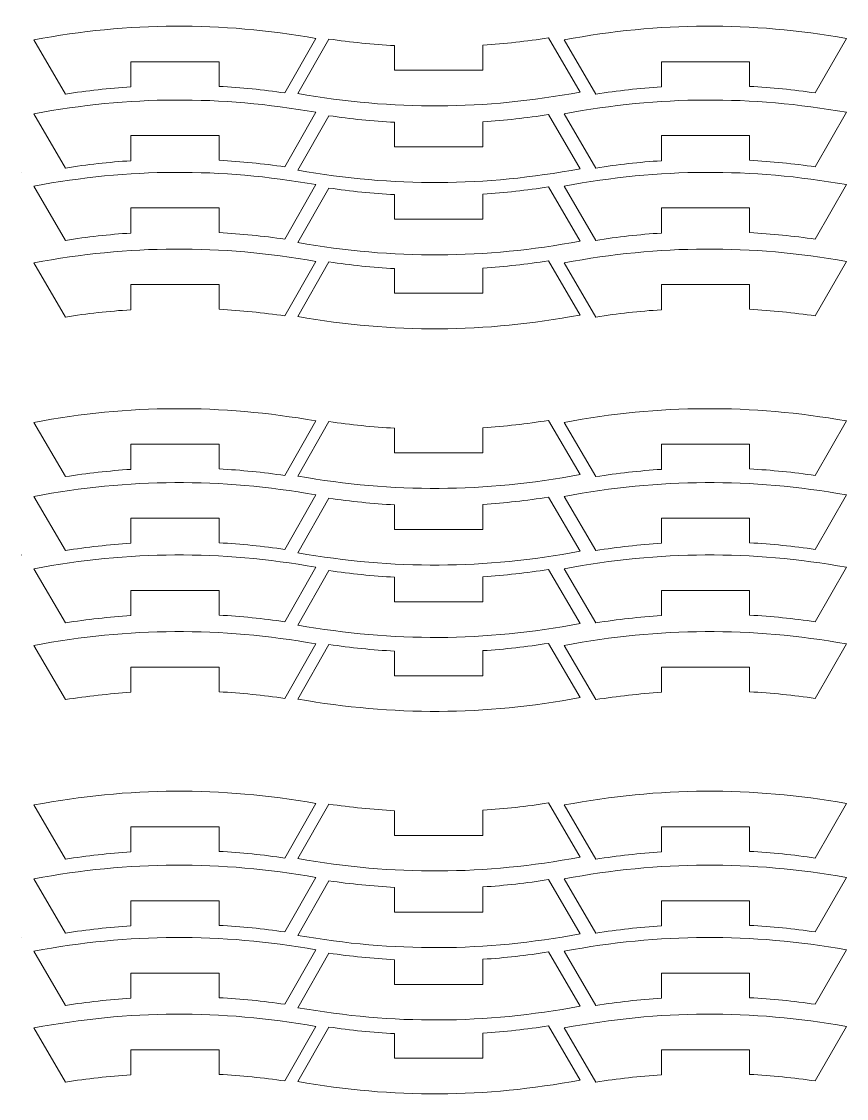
# Model space of a CAD drawing. Header units: centimetres. Extents: x -226 to -75, y 0 to 222.
# Drawn here: x -156.54 to -149.53, y 14.3 to 23.45 of the extents above; entities that cross this region are included whole.
import ezdxf

# ---------------------------------------------------------------- set-up
doc = ezdxf.new("R2010")
doc.units = ezdxf.units.CM
doc.header["$MEASUREMENT"] = 0
doc.layers.add('layer 1', color=7, linetype='Continuous')

msp = doc.modelspace()

# ---------------------------------------------------------------- linework, layer by layer
at = {"layer": 'layer 1', "color": 1, "lineweight": 9}
for points in [[(-156.43529, 23.29711), (-155.62436, 23.44898), (-154.84948, 23.45304), (-154.03704, 23.30963)], [(-151.92787, 23.29711), (-151.11694, 23.44898), (-150.3421, 23.45304), (-149.52962, 23.30963)], [(-156.16595, 22.83616), (-156.16595, 22.83616), (-156.4353, 23.2971), (-156.4353, 23.2971)], [(-154.03702, 23.30965), (-154.03702, 23.30965), (-154.3015, 22.84593), (-154.3015, 22.84593)], [(-154.19146, 22.8407), (-154.19146, 22.8407), (-153.92695, 23.30443), (-153.92695, 23.30443)], [(-153.92695, 23.30441), (-153.74146, 23.27721), (-153.55572, 23.25845), (-153.36854, 23.24811)], [(-152.61854, 23.25218), (-152.43206, 23.26446), (-152.24713, 23.28513), (-152.06252, 23.3142)], [(-152.61854, 23.25218), (-152.61854, 23.25218), (-152.61854, 23.03879), (-152.61854, 23.03879)], [(-152.06253, 23.3142), (-152.06253, 23.3142), (-151.79319, 22.85333), (-151.79319, 22.85333)], [(-151.65854, 22.83616), (-151.65854, 22.83616), (-151.92787, 23.2971), (-151.92787, 23.2971)], [(-149.52961, 23.30965), (-149.52961, 23.30965), (-149.79408, 22.84593), (-149.79408, 22.84593)], [(-153.36854, 23.0388), (-153.36854, 23.0388), (-153.36854, 23.24813), (-153.36854, 23.24813)], [(-155.60995, 23.11156), (-155.60995, 23.11156), (-154.85994, 23.11156), (-154.85994, 23.11156)], [(-155.60995, 22.89817), (-155.60995, 22.89817), (-155.60995, 23.11156), (-155.60995, 23.11156)], [(-154.85995, 23.11156), (-154.85995, 23.11156), (-154.85995, 22.90215), (-154.85995, 22.90215)], [(-151.10253, 23.11156), (-151.10253, 23.11156), (-150.35256, 23.11156), (-150.35256, 23.11156)], [(-151.10253, 22.89817), (-151.10253, 22.89817), (-151.10253, 23.11156), (-151.10253, 23.11156)], [(-150.35257, 23.11156), (-150.35257, 23.11156), (-150.35257, 22.90215), (-150.35257, 22.90215)], [(-152.61854, 23.0388), (-152.61854, 23.0388), (-153.36854, 23.0388), (-153.36854, 23.0388)], [(-155.60995, 22.89817), (-155.79639, 22.88582), (-155.98135, 22.86522), (-156.16596, 22.83615)], [(-154.3015, 22.84594), (-154.48699, 22.87314), (-154.67277, 22.89184), (-154.85995, 22.90217)], [(-151.10253, 22.89817), (-151.28901, 22.88582), (-151.47397, 22.86522), (-151.65855, 22.83615)], [(-149.79409, 22.84594), (-149.97958, 22.87314), (-150.16535, 22.89184), (-150.35257, 22.90217)], [(-156.43529, 22.66879), (-155.62436, 22.82073), (-154.84948, 22.82479), (-154.03704, 22.68132)], [(-151.7932, 22.85331), (-152.60413, 22.70137), (-153.37897, 22.69731), (-154.19145, 22.84072)], [(-151.92787, 22.66879), (-151.11694, 22.82073), (-150.3421, 22.82479), (-149.52962, 22.68132)], [(-156.16595, 22.20791), (-156.16595, 22.20791), (-156.4353, 22.66878), (-156.4353, 22.66878)], [(-154.03702, 22.68133), (-154.03702, 22.68133), (-154.3015, 22.21761), (-154.3015, 22.21761)], [(-154.19146, 22.18882), (-154.19146, 22.18882), (-153.92695, 22.65255), (-153.92695, 22.65255)], [(-153.92695, 22.65253), (-153.74146, 22.62533), (-153.55572, 22.60664), (-153.36854, 22.5963)], [(-152.61854, 22.6003), (-152.43206, 22.61265), (-152.24713, 22.63325), (-152.06252, 22.66232)], [(-152.06253, 22.66232), (-152.06253, 22.66232), (-151.79319, 22.20145), (-151.79319, 22.20145)], [(-151.65854, 22.20791), (-151.65854, 22.20791), (-151.92787, 22.66878), (-151.92787, 22.66878)], [(-149.52961, 22.68133), (-149.52961, 22.68133), (-149.79408, 22.21761), (-149.79408, 22.21761)], [(-153.36854, 22.38692), (-153.36854, 22.38692), (-153.36854, 22.59632), (-153.36854, 22.59632)], [(-152.61854, 22.6003), (-152.61854, 22.6003), (-152.61854, 22.38691), (-152.61854, 22.38691)], [(-155.60995, 22.26992), (-155.60995, 22.26992), (-155.60995, 22.48325), (-155.60995, 22.48325)], [(-155.60995, 22.48324), (-155.60995, 22.48324), (-154.85994, 22.48324), (-154.85994, 22.48324)], [(-154.85995, 22.48324), (-154.85995, 22.48324), (-154.85995, 22.2739), (-154.85995, 22.2739)], [(-151.10253, 22.26992), (-151.10253, 22.26992), (-151.10253, 22.48325), (-151.10253, 22.48325)], [(-151.10253, 22.48324), (-151.10253, 22.48324), (-150.35256, 22.48324), (-150.35256, 22.48324)], [(-150.35257, 22.48324), (-150.35257, 22.48324), (-150.35257, 22.2739), (-150.35257, 22.2739)], [(-152.61854, 22.38692), (-152.61854, 22.38692), (-153.36854, 22.38692), (-153.36854, 22.38692)], [(-155.60995, 22.26992), (-155.79639, 22.25757), (-155.98135, 22.23697), (-156.16596, 22.2079)], [(-154.3015, 22.21762), (-154.48699, 22.24489), (-154.67277, 22.26359), (-154.85995, 22.27393)], [(-151.10253, 22.26992), (-151.28901, 22.25757), (-151.47397, 22.23697), (-151.65855, 22.2079)], [(-149.79409, 22.21762), (-149.97958, 22.24489), (-150.16535, 22.26359), (-150.35257, 22.27393)], [(-156.43529, 22.05391), (-155.62436, 22.20585), (-154.84948, 22.20984), (-154.03704, 22.06643)], [(-151.7932, 22.20143), (-152.60413, 22.04949), (-153.37897, 22.04543), (-154.19145, 22.18884)], [(-151.92787, 22.05391), (-151.11694, 22.20585), (-150.3421, 22.20984), (-149.52962, 22.06643)], [(-154.03702, 22.06645), (-154.03702, 22.06645), (-154.3015, 21.60273), (-154.3015, 21.60273)], [(-149.52961, 22.06645), (-149.52961, 22.06645), (-149.79408, 21.60273), (-149.79408, 21.60273)], [(-156.16595, 21.59303), (-156.16595, 21.59303), (-156.4353, 22.0539), (-156.4353, 22.0539)], [(-154.19146, 21.57394), (-154.19146, 21.57394), (-153.92695, 22.03767), (-153.92695, 22.03767)], [(-153.92695, 22.03765), (-153.74146, 22.01045), (-153.55572, 21.99176), (-153.36854, 21.98142)], [(-153.36854, 21.77203), (-153.36854, 21.77203), (-153.36854, 21.98144), (-153.36854, 21.98144)], [(-152.61854, 21.98542), (-152.43206, 21.99777), (-152.24713, 22.01837), (-152.06252, 22.04744)], [(-152.61854, 21.98542), (-152.61854, 21.98542), (-152.61854, 21.77203), (-152.61854, 21.77203)], [(-152.06253, 22.04744), (-152.06253, 22.04744), (-151.79319, 21.58657), (-151.79319, 21.58657)], [(-151.65854, 21.59303), (-151.65854, 21.59303), (-151.92787, 22.0539), (-151.92787, 22.0539)], [(-155.60995, 21.65497), (-155.60995, 21.65497), (-155.60995, 21.86837), (-155.60995, 21.86837)], [(-155.60995, 21.86836), (-155.60995, 21.86836), (-154.85994, 21.86836), (-154.85994, 21.86836)], [(-154.85995, 21.86836), (-154.85995, 21.86836), (-154.85995, 21.65902), (-154.85995, 21.65902)], [(-151.10253, 21.65497), (-151.10253, 21.65497), (-151.10253, 21.86837), (-151.10253, 21.86837)], [(-151.10253, 21.86836), (-151.10253, 21.86836), (-150.35256, 21.86836), (-150.35256, 21.86836)], [(-150.35257, 21.86836), (-150.35257, 21.86836), (-150.35257, 21.65902), (-150.35257, 21.65902)], [(-152.61854, 21.77203), (-152.61854, 21.77203), (-153.36854, 21.77203), (-153.36854, 21.77203)], [(-155.60995, 21.65497), (-155.79639, 21.6427), (-155.98135, 21.62202), (-156.16596, 21.59302)], [(-154.3015, 21.60274), (-154.48699, 21.62994), (-154.67277, 21.64871), (-154.85995, 21.65905)], [(-151.10253, 21.65497), (-151.28901, 21.6427), (-151.47397, 21.62202), (-151.65855, 21.59302)], [(-149.79409, 21.60274), (-149.97958, 21.62994), (-150.16535, 21.64871), (-150.35257, 21.65905)], [(-156.43529, 21.40203), (-155.62436, 21.55397), (-154.84948, 21.55803), (-154.03704, 21.41455)], [(-151.7932, 21.58655), (-152.60413, 21.43461), (-153.37897, 21.43055), (-154.19145, 21.57396)], [(-151.92787, 21.40203), (-151.11694, 21.55397), (-150.3421, 21.55803), (-149.52962, 21.41455)], [(-156.16595, 20.94115), (-156.16595, 20.94115), (-156.4353, 21.40202), (-156.4353, 21.40202)], [(-154.03702, 21.41457), (-154.03702, 21.41457), (-154.3015, 20.95092), (-154.3015, 20.95092)], [(-154.19146, 20.9457), (-154.19146, 20.9457), (-153.92695, 21.40942), (-153.92695, 21.40942)], [(-153.92695, 21.4094), (-153.74146, 21.3822), (-153.55572, 21.36344), (-153.36854, 21.3531)], [(-153.36854, 21.14379), (-153.36854, 21.14379), (-153.36854, 21.35313), (-153.36854, 21.35313)], [(-152.61854, 21.35718), (-152.43206, 21.36945), (-152.24713, 21.39012), (-152.06252, 21.41912)], [(-152.61854, 21.35718), (-152.61854, 21.35718), (-152.61854, 21.14378), (-152.61854, 21.14378)], [(-152.06253, 21.41912), (-152.06253, 21.41912), (-151.79319, 20.95825), (-151.79319, 20.95825)], [(-151.65854, 20.94115), (-151.65854, 20.94115), (-151.92787, 21.40202), (-151.92787, 21.40202)], [(-149.52961, 21.41457), (-149.52961, 21.41457), (-149.79408, 20.95092), (-149.79408, 20.95092)], [(-155.60995, 21.21648), (-155.60995, 21.21648), (-154.85994, 21.21648), (-154.85994, 21.21648)], [(-155.60995, 21.00316), (-155.60995, 21.00316), (-155.60995, 21.21648), (-155.60995, 21.21648)], [(-154.85995, 21.21648), (-154.85995, 21.21648), (-154.85995, 21.00714), (-154.85995, 21.00714)], [(-151.10253, 21.21648), (-151.10253, 21.21648), (-150.35256, 21.21648), (-150.35256, 21.21648)], [(-151.10253, 21.00316), (-151.10253, 21.00316), (-151.10253, 21.21648), (-151.10253, 21.21648)], [(-150.35257, 21.21648), (-150.35257, 21.21648), (-150.35257, 21.00714), (-150.35257, 21.00714)], [(-152.61854, 21.14379), (-152.61854, 21.14379), (-153.36854, 21.14379), (-153.36854, 21.14379)], [(-155.60995, 21.00316), (-155.79639, 20.99081), (-155.98135, 20.97021), (-156.16596, 20.94114)], [(-154.3015, 20.95093), (-154.48699, 20.97813), (-154.67277, 20.99683), (-154.85995, 21.00716)], [(-151.10253, 21.00316), (-151.28901, 20.99081), (-151.47397, 20.97021), (-151.65855, 20.94114)], [(-149.79409, 20.95093), (-149.97958, 20.97813), (-150.16535, 20.99683), (-150.35257, 21.00716)], [(-151.7932, 20.95824), (-152.60413, 20.80629), (-153.37897, 20.80231), (-154.19145, 20.94571)], [(-156.43529, 20.04528), (-155.62436, 20.19715), (-154.84948, 20.20121), (-154.03704, 20.05781)], [(-151.92787, 20.04528), (-151.11694, 20.19715), (-150.3421, 20.20121), (-149.52962, 20.05781)], [(-154.03702, 20.05782), (-154.03702, 20.05782), (-154.3015, 19.5941), (-154.3015, 19.5941)], [(-154.19146, 19.58888), (-154.19146, 19.58888), (-153.92695, 20.0526), (-153.92695, 20.0526)], [(-153.92695, 20.05259), (-153.74146, 20.02539), (-153.55572, 20.00662), (-153.36854, 19.99629)], [(-152.61854, 20.00036), (-152.43206, 20.01264), (-152.24713, 20.03331), (-152.06252, 20.06238)], [(-152.06253, 20.06237), (-152.06253, 20.06237), (-151.79319, 19.6015), (-151.79319, 19.6015)], [(-149.52961, 20.05782), (-149.52961, 20.05782), (-149.79408, 19.5941), (-149.79408, 19.5941)], [(-156.16595, 19.58433), (-156.16595, 19.58433), (-156.4353, 20.04527), (-156.4353, 20.04527)], [(-153.36854, 19.78697), (-153.36854, 19.78697), (-153.36854, 19.99631), (-153.36854, 19.99631)], [(-152.61854, 20.00036), (-152.61854, 20.00036), (-152.61854, 19.78696), (-152.61854, 19.78696)], [(-151.65854, 19.58433), (-151.65854, 19.58433), (-151.92787, 20.04527), (-151.92787, 20.04527)], [(-155.60995, 19.64634), (-155.60995, 19.64634), (-155.60995, 19.85974), (-155.60995, 19.85974)], [(-155.60995, 19.85973), (-155.60995, 19.85973), (-154.85994, 19.85973), (-154.85994, 19.85973)], [(-154.85995, 19.85973), (-154.85995, 19.85973), (-154.85995, 19.65032), (-154.85995, 19.65032)], [(-152.61854, 19.78697), (-152.61854, 19.78697), (-153.36854, 19.78697), (-153.36854, 19.78697)], [(-151.10253, 19.64634), (-151.10253, 19.64634), (-151.10253, 19.85974), (-151.10253, 19.85974)], [(-151.10253, 19.85973), (-151.10253, 19.85973), (-150.35256, 19.85973), (-150.35256, 19.85973)], [(-150.35257, 19.85973), (-150.35257, 19.85973), (-150.35257, 19.65032), (-150.35257, 19.65032)], [(-155.60995, 19.64634), (-155.79639, 19.634), (-155.98135, 19.61339), (-156.16596, 19.58433)], [(-154.3015, 19.59412), (-154.48699, 19.62131), (-154.67277, 19.64001), (-154.85995, 19.65035)], [(-151.7932, 19.60149), (-152.60413, 19.44955), (-153.37897, 19.44549), (-154.19145, 19.58889)], [(-151.10253, 19.64634), (-151.28901, 19.634), (-151.47397, 19.61339), (-151.65855, 19.58433)], [(-149.79409, 19.59412), (-149.97958, 19.62131), (-150.16535, 19.64001), (-150.35257, 19.65035)], [(-156.43529, 19.41697), (-155.62436, 19.56891), (-154.84948, 19.57297), (-154.03704, 19.42949)], [(-151.92787, 19.41697), (-151.11694, 19.56891), (-150.3421, 19.57297), (-149.52962, 19.42949)], [(-156.16595, 18.95608), (-156.16595, 18.95608), (-156.4353, 19.41695), (-156.4353, 19.41695)], [(-154.03702, 19.42951), (-154.03702, 19.42951), (-154.3015, 18.96578), (-154.3015, 18.96578)], [(-152.61854, 19.34848), (-152.43206, 19.36083), (-152.24713, 19.38143), (-152.06252, 19.4105)], [(-152.06253, 19.41049), (-152.06253, 19.41049), (-151.79319, 18.94962), (-151.79319, 18.94962)], [(-151.65854, 18.95608), (-151.65854, 18.95608), (-151.92787, 19.41695), (-151.92787, 19.41695)], [(-149.52961, 19.42951), (-149.52961, 19.42951), (-149.79408, 18.96578), (-149.79408, 18.96578)], [(-154.19146, 18.937), (-154.19146, 18.937), (-153.92695, 19.40072), (-153.92695, 19.40072)], [(-153.92695, 19.40071), (-153.74146, 19.37351), (-153.55572, 19.35481), (-153.36854, 19.34448)], [(-153.36854, 19.13509), (-153.36854, 19.13509), (-153.36854, 19.3445), (-153.36854, 19.3445)], [(-152.61854, 19.34848), (-152.61854, 19.34848), (-152.61854, 19.13508), (-152.61854, 19.13508)], [(-155.60995, 19.0181), (-155.60995, 19.0181), (-155.60995, 19.23142), (-155.60995, 19.23142)], [(-155.60995, 19.23141), (-155.60995, 19.23141), (-154.85994, 19.23141), (-154.85994, 19.23141)], [(-154.85995, 19.23141), (-154.85995, 19.23141), (-154.85995, 19.02208), (-154.85995, 19.02208)], [(-151.10253, 19.0181), (-151.10253, 19.0181), (-151.10253, 19.23142), (-151.10253, 19.23142)], [(-151.10253, 19.23141), (-151.10253, 19.23141), (-150.35256, 19.23141), (-150.35256, 19.23141)], [(-150.35257, 19.23141), (-150.35257, 19.23141), (-150.35257, 19.02208), (-150.35257, 19.02208)], [(-152.61854, 19.13509), (-152.61854, 19.13509), (-153.36854, 19.13509), (-153.36854, 19.13509)], [(-156.43529, 18.80209), (-155.62436, 18.95403), (-154.84948, 18.95801), (-154.03704, 18.81461)], [(-155.60995, 19.0181), (-155.79639, 19.00575), (-155.98135, 18.98515), (-156.16596, 18.95608)], [(-154.3015, 18.9658), (-154.48699, 18.99307), (-154.67277, 19.01176), (-154.85995, 19.0221)], [(-151.7932, 18.94961), (-152.60413, 18.79767), (-153.37897, 18.79361), (-154.19145, 18.93701)], [(-151.92787, 18.80209), (-151.11694, 18.95403), (-150.3421, 18.95801), (-149.52962, 18.81461)], [(-151.10253, 19.0181), (-151.28901, 19.00575), (-151.47397, 18.98515), (-151.65855, 18.95608)], [(-149.79409, 18.9658), (-149.97958, 18.99307), (-150.16535, 19.01176), (-150.35257, 19.0221)], [(-156.16595, 18.3412), (-156.16595, 18.3412), (-156.4353, 18.80207), (-156.4353, 18.80207)], [(-154.03702, 18.81463), (-154.03702, 18.81463), (-154.3015, 18.3509), (-154.3015, 18.3509)], [(-154.19146, 18.32211), (-154.19146, 18.32211), (-153.92695, 18.78584), (-153.92695, 18.78584)], [(-153.92695, 18.78583), (-153.74146, 18.75863), (-153.55572, 18.73993), (-153.36854, 18.72959)], [(-152.61854, 18.7336), (-152.43206, 18.74595), (-152.24713, 18.76655), (-152.06252, 18.79562)], [(-152.06253, 18.79561), (-152.06253, 18.79561), (-151.79319, 18.33474), (-151.79319, 18.33474)], [(-151.65854, 18.3412), (-151.65854, 18.3412), (-151.92787, 18.80207), (-151.92787, 18.80207)], [(-149.52961, 18.81463), (-149.52961, 18.81463), (-149.79408, 18.3509), (-149.79408, 18.3509)], [(-153.36854, 18.52021), (-153.36854, 18.52021), (-153.36854, 18.72962), (-153.36854, 18.72962)], [(-152.61854, 18.7336), (-152.61854, 18.7336), (-152.61854, 18.5202), (-152.61854, 18.5202)], [(-155.60995, 18.40314), (-155.60995, 18.40314), (-155.60995, 18.61654), (-155.60995, 18.61654)], [(-155.60995, 18.61653), (-155.60995, 18.61653), (-154.85994, 18.61653), (-154.85994, 18.61653)], [(-154.85995, 18.61653), (-154.85995, 18.61653), (-154.85995, 18.40719), (-154.85995, 18.40719)], [(-151.10253, 18.40314), (-151.10253, 18.40314), (-151.10253, 18.61654), (-151.10253, 18.61654)], [(-151.10253, 18.61653), (-151.10253, 18.61653), (-150.35256, 18.61653), (-150.35256, 18.61653)], [(-150.35257, 18.61653), (-150.35257, 18.61653), (-150.35257, 18.40719), (-150.35257, 18.40719)], [(-152.61854, 18.52021), (-152.61854, 18.52021), (-153.36854, 18.52021), (-153.36854, 18.52021)], [(-155.60995, 18.40314), (-155.79639, 18.39087), (-155.98135, 18.3702), (-156.16596, 18.3412)], [(-154.3015, 18.35092), (-154.48699, 18.37812), (-154.67277, 18.39689), (-154.85995, 18.40722)], [(-151.10253, 18.40314), (-151.28901, 18.39087), (-151.47397, 18.3702), (-151.65855, 18.3412)], [(-149.79409, 18.35092), (-149.97958, 18.37812), (-150.16535, 18.39689), (-150.35257, 18.40722)], [(-151.7932, 18.33473), (-152.60413, 18.18279), (-153.37897, 18.17873), (-154.19145, 18.32213)], [(-156.43529, 18.15021), (-155.62436, 18.30215), (-154.84948, 18.3062), (-154.03704, 18.16273)], [(-151.92787, 18.15021), (-151.11694, 18.30215), (-150.3421, 18.3062), (-149.52962, 18.16273)], [(-156.16595, 17.68932), (-156.16595, 17.68932), (-156.4353, 18.15019), (-156.4353, 18.15019)], [(-154.03702, 18.16275), (-154.03702, 18.16275), (-154.3015, 17.69909), (-154.3015, 17.69909)], [(-154.19146, 17.69387), (-154.19146, 17.69387), (-153.92695, 18.1576), (-153.92695, 18.1576)], [(-153.92695, 18.15758), (-153.74146, 18.13038), (-153.55572, 18.11161), (-153.36854, 18.10128)], [(-152.61854, 18.10535), (-152.43206, 18.11763), (-152.24713, 18.1383), (-152.06252, 18.1673)], [(-152.06253, 18.16729), (-152.06253, 18.16729), (-151.79319, 17.70643), (-151.79319, 17.70643)], [(-151.65854, 17.68932), (-151.65854, 17.68932), (-151.92787, 18.15019), (-151.92787, 18.15019)], [(-149.52961, 18.16275), (-149.52961, 18.16275), (-149.79408, 17.69909), (-149.79408, 17.69909)], [(-153.36854, 17.89196), (-153.36854, 17.89196), (-153.36854, 18.1013), (-153.36854, 18.1013)], [(-152.61854, 18.10535), (-152.61854, 18.10535), (-152.61854, 17.89196), (-152.61854, 17.89196)], [(-155.60995, 17.75133), (-155.60995, 17.75133), (-155.60995, 17.96466), (-155.60995, 17.96466)], [(-155.60995, 17.96465), (-155.60995, 17.96465), (-154.85994, 17.96465), (-154.85994, 17.96465)], [(-154.85995, 17.96465), (-154.85995, 17.96465), (-154.85995, 17.75531), (-154.85995, 17.75531)], [(-151.10253, 17.75133), (-151.10253, 17.75133), (-151.10253, 17.96466), (-151.10253, 17.96466)], [(-151.10253, 17.96465), (-151.10253, 17.96465), (-150.35256, 17.96465), (-150.35256, 17.96465)], [(-150.35257, 17.96465), (-150.35257, 17.96465), (-150.35257, 17.75531), (-150.35257, 17.75531)], [(-152.61854, 17.89196), (-152.61854, 17.89196), (-153.36854, 17.89196), (-153.36854, 17.89196)], [(-155.60995, 17.75133), (-155.79639, 17.73899), (-155.98135, 17.71839), (-156.16596, 17.68932)], [(-154.3015, 17.69911), (-154.48699, 17.72631), (-154.67277, 17.745), (-154.85995, 17.75534)], [(-151.7932, 17.70641), (-152.60413, 17.55447), (-153.37897, 17.55048), (-154.19145, 17.69388)], [(-151.10253, 17.75133), (-151.28901, 17.73899), (-151.47397, 17.71839), (-151.65855, 17.68932)], [(-149.79409, 17.69911), (-149.97958, 17.72631), (-150.16535, 17.745), (-150.35257, 17.75534)], [(-156.43529, 16.79349), (-155.62436, 16.94543), (-154.84948, 16.94949), (-154.03704, 16.80602)], [(-151.92787, 16.79349), (-151.11694, 16.94543), (-150.3421, 16.94949), (-149.52962, 16.80602)], [(-156.16595, 16.33261), (-156.16595, 16.33261), (-156.4353, 16.79348), (-156.4353, 16.79348)], [(-154.03702, 16.80603), (-154.03702, 16.80603), (-154.3015, 16.34238), (-154.3015, 16.34238)], [(-154.19146, 16.33715), (-154.19146, 16.33715), (-153.92695, 16.80088), (-153.92695, 16.80088)], [(-153.92695, 16.80087), (-153.74146, 16.77367), (-153.55572, 16.7549), (-153.36854, 16.74456)], [(-152.61854, 16.74864), (-152.43206, 16.76091), (-152.24713, 16.78159), (-152.06252, 16.81059)], [(-152.06253, 16.81058), (-152.06253, 16.81058), (-151.79319, 16.34971), (-151.79319, 16.34971)], [(-151.65854, 16.33261), (-151.65854, 16.33261), (-151.92787, 16.79348), (-151.92787, 16.79348)], [(-149.52961, 16.80603), (-149.52961, 16.80603), (-149.79408, 16.34238), (-149.79408, 16.34238)], [(-153.36854, 16.53525), (-153.36854, 16.53525), (-153.36854, 16.74459), (-153.36854, 16.74459)], [(-152.61854, 16.74864), (-152.61854, 16.74864), (-152.61854, 16.53524), (-152.61854, 16.53524)], [(-155.60995, 16.39455), (-155.60995, 16.39455), (-155.60995, 16.60795), (-155.60995, 16.60795)], [(-155.60995, 16.60794), (-155.60995, 16.60794), (-154.85994, 16.60794), (-154.85994, 16.60794)], [(-154.85995, 16.60794), (-154.85995, 16.60794), (-154.85995, 16.3986), (-154.85995, 16.3986)], [(-151.10253, 16.39455), (-151.10253, 16.39455), (-151.10253, 16.60795), (-151.10253, 16.60795)], [(-151.10253, 16.60794), (-151.10253, 16.60794), (-150.35256, 16.60794), (-150.35256, 16.60794)], [(-150.35257, 16.60794), (-150.35257, 16.60794), (-150.35257, 16.3986), (-150.35257, 16.3986)], [(-152.61854, 16.53525), (-152.61854, 16.53525), (-153.36854, 16.53525), (-153.36854, 16.53525)], [(-155.60995, 16.39455), (-155.79639, 16.38227), (-155.98135, 16.36167), (-156.16596, 16.3326)], [(-154.3015, 16.34239), (-154.48699, 16.36959), (-154.67277, 16.38829), (-154.85995, 16.39863)], [(-151.10253, 16.39455), (-151.28901, 16.38227), (-151.47397, 16.36167), (-151.65855, 16.3326)], [(-149.79409, 16.34239), (-149.97958, 16.36959), (-150.16535, 16.38829), (-150.35257, 16.39863)], [(-156.43529, 16.16526), (-155.62436, 16.31712), (-154.84948, 16.32117), (-154.03704, 16.17777)], [(-151.7932, 16.3497), (-152.60413, 16.19775), (-153.37897, 16.19377), (-154.19145, 16.33717)], [(-151.92787, 16.16526), (-151.11694, 16.31712), (-150.3421, 16.32117), (-149.52962, 16.17777)], [(-156.16595, 15.7043), (-156.16595, 15.7043), (-156.4353, 16.16524), (-156.4353, 16.16524)], [(-154.03702, 16.17779), (-154.03702, 16.17779), (-154.3015, 15.71407), (-154.3015, 15.71407)], [(-154.19146, 15.68528), (-154.19146, 15.68528), (-153.92695, 16.14901), (-153.92695, 16.14901)], [(-153.92695, 16.149), (-153.74146, 16.1218), (-153.55572, 16.10303), (-153.36854, 16.09269)], [(-152.61854, 16.09677), (-152.43206, 16.10904), (-152.24713, 16.12972), (-152.06252, 16.15879)], [(-152.06253, 16.15878), (-152.06253, 16.15878), (-151.79319, 15.69784), (-151.79319, 15.69784)], [(-151.65854, 15.7043), (-151.65854, 15.7043), (-151.92787, 16.16524), (-151.92787, 16.16524)], [(-149.52961, 16.17779), (-149.52961, 16.17779), (-149.79408, 15.71407), (-149.79408, 15.71407)], [(-153.36854, 15.88338), (-153.36854, 15.88338), (-153.36854, 16.09272), (-153.36854, 16.09272)], [(-152.61854, 16.09677), (-152.61854, 16.09677), (-152.61854, 15.88337), (-152.61854, 15.88337)], [(-155.60995, 15.76631), (-155.60995, 15.76631), (-155.60995, 15.97971), (-155.60995, 15.97971)], [(-155.60995, 15.9797), (-155.60995, 15.9797), (-154.85994, 15.9797), (-154.85994, 15.9797)], [(-154.85995, 15.9797), (-154.85995, 15.9797), (-154.85995, 15.77029), (-154.85995, 15.77029)], [(-151.10253, 15.76631), (-151.10253, 15.76631), (-151.10253, 15.97971), (-151.10253, 15.97971)], [(-151.10253, 15.9797), (-151.10253, 15.9797), (-150.35256, 15.9797), (-150.35256, 15.9797)], [(-150.35257, 15.9797), (-150.35257, 15.9797), (-150.35257, 15.77029), (-150.35257, 15.77029)], [(-152.61854, 15.88338), (-152.61854, 15.88338), (-153.36854, 15.88338), (-153.36854, 15.88338)], [(-155.60995, 15.76631), (-155.79639, 15.75397), (-155.98135, 15.73336), (-156.16596, 15.7043)], [(-154.3015, 15.71408), (-154.48699, 15.74128), (-154.67277, 15.76005), (-154.85995, 15.77032)], [(-151.10253, 15.76631), (-151.28901, 15.75397), (-151.47397, 15.73336), (-151.65855, 15.7043)], [(-149.79409, 15.71408), (-149.97958, 15.74128), (-150.16535, 15.76005), (-150.35257, 15.77032)], [(-156.43529, 15.55037), (-155.62436, 15.70225), (-154.84948, 15.7063), (-154.03704, 15.5629)], [(-151.7932, 15.69783), (-152.60413, 15.54595), (-153.37897, 15.5419), (-154.19145, 15.6853)], [(-151.92787, 15.55037), (-151.11694, 15.70225), (-150.3421, 15.7063), (-149.52962, 15.5629)], [(-154.03702, 15.56292), (-154.03702, 15.56292), (-154.3015, 15.09919), (-154.3015, 15.09919)], [(-149.52961, 15.56292), (-149.52961, 15.56292), (-149.79408, 15.09919), (-149.79408, 15.09919)], [(-156.16595, 15.08942), (-156.16595, 15.08942), (-156.4353, 15.55036), (-156.4353, 15.55036)], [(-154.19146, 15.0704), (-154.19146, 15.0704), (-153.92695, 15.53413), (-153.92695, 15.53413)], [(-153.92695, 15.53412), (-153.74146, 15.50692), (-153.55572, 15.48815), (-153.36854, 15.47781)], [(-153.36854, 15.2685), (-153.36854, 15.2685), (-153.36854, 15.47784), (-153.36854, 15.47784)], [(-152.61854, 15.48189), (-152.43206, 15.49416), (-152.24713, 15.51484), (-152.06252, 15.54383)], [(-152.61854, 15.48189), (-152.61854, 15.48189), (-152.61854, 15.26849), (-152.61854, 15.26849)], [(-152.06253, 15.54383), (-152.06253, 15.54383), (-151.79319, 15.08296), (-151.79319, 15.08296)], [(-151.65854, 15.08942), (-151.65854, 15.08942), (-151.92787, 15.55036), (-151.92787, 15.55036)], [(-155.60995, 15.15143), (-155.60995, 15.15143), (-155.60995, 15.36483), (-155.60995, 15.36483)], [(-155.60995, 15.36482), (-155.60995, 15.36482), (-154.85994, 15.36482), (-154.85994, 15.36482)], [(-154.85995, 15.36482), (-154.85995, 15.36482), (-154.85995, 15.15541), (-154.85995, 15.15541)], [(-151.10253, 15.15143), (-151.10253, 15.15143), (-151.10253, 15.36483), (-151.10253, 15.36483)], [(-151.10253, 15.36482), (-151.10253, 15.36482), (-150.35256, 15.36482), (-150.35256, 15.36482)], [(-150.35257, 15.36482), (-150.35257, 15.36482), (-150.35257, 15.15541), (-150.35257, 15.15541)], [(-152.61854, 15.2685), (-152.61854, 15.2685), (-153.36854, 15.2685), (-153.36854, 15.2685)], [(-155.60995, 15.15143), (-155.79639, 15.13916), (-155.98135, 15.11848), (-156.16596, 15.08941)], [(-154.3015, 15.0992), (-154.48699, 15.1264), (-154.67277, 15.14517), (-154.85995, 15.15544)], [(-151.10253, 15.15143), (-151.28901, 15.13916), (-151.47397, 15.11848), (-151.65855, 15.08941)], [(-149.79409, 15.0992), (-149.97958, 15.1264), (-150.16535, 15.14517), (-150.35257, 15.15544)], [(-156.43529, 14.89849), (-155.62436, 15.05037), (-154.84948, 15.05442), (-154.03704, 14.91102)], [(-151.7932, 15.08294), (-152.60413, 14.93107), (-153.37897, 14.92702), (-154.19145, 15.07042)], [(-151.92787, 14.89849), (-151.11694, 15.05037), (-150.3421, 15.05442), (-149.52962, 14.91102)], [(-156.16595, 14.43754), (-156.16595, 14.43754), (-156.4353, 14.89848), (-156.4353, 14.89848)], [(-154.03702, 14.91104), (-154.03702, 14.91104), (-154.3015, 14.44731), (-154.3015, 14.44731)], [(-154.19146, 14.44209), (-154.19146, 14.44209), (-153.92695, 14.90581), (-153.92695, 14.90581)], [(-153.92695, 14.9058), (-153.74146, 14.8786), (-153.55572, 14.8599), (-153.36854, 14.84956)], [(-153.36854, 14.64025), (-153.36854, 14.64025), (-153.36854, 14.84959), (-153.36854, 14.84959)], [(-152.61854, 14.85357), (-152.43206, 14.86592), (-152.24713, 14.88652), (-152.06252, 14.91559)], [(-152.61854, 14.85357), (-152.61854, 14.85357), (-152.61854, 14.64025), (-152.61854, 14.64025)], [(-152.06253, 14.91558), (-152.06253, 14.91558), (-151.79319, 14.45471), (-151.79319, 14.45471)], [(-151.65854, 14.43754), (-151.65854, 14.43754), (-151.92787, 14.89848), (-151.92787, 14.89848)], [(-149.52961, 14.91104), (-149.52961, 14.91104), (-149.79408, 14.44731), (-149.79408, 14.44731)], [(-155.60995, 14.49955), (-155.60995, 14.49955), (-155.60995, 14.71295), (-155.60995, 14.71295)], [(-155.60995, 14.71294), (-155.60995, 14.71294), (-154.85994, 14.71294), (-154.85994, 14.71294)], [(-154.85995, 14.71294), (-154.85995, 14.71294), (-154.85995, 14.5036), (-154.85995, 14.5036)], [(-151.10253, 14.49955), (-151.10253, 14.49955), (-151.10253, 14.71295), (-151.10253, 14.71295)], [(-151.10253, 14.71294), (-151.10253, 14.71294), (-150.35256, 14.71294), (-150.35256, 14.71294)], [(-150.35257, 14.71294), (-150.35257, 14.71294), (-150.35257, 14.5036), (-150.35257, 14.5036)], [(-152.61854, 14.64025), (-152.61854, 14.64025), (-153.36854, 14.64025), (-153.36854, 14.64025)], [(-155.60995, 14.49955), (-155.79639, 14.48728), (-155.98135, 14.4666), (-156.16596, 14.43753)], [(-154.3015, 14.44732), (-154.48699, 14.47452), (-154.67277, 14.49329), (-154.85995, 14.50363)], [(-151.10253, 14.49955), (-151.28901, 14.48728), (-151.47397, 14.4666), (-151.65855, 14.43753)], [(-149.79409, 14.44732), (-149.97958, 14.47452), (-150.16535, 14.49329), (-150.35257, 14.50363)], [(-151.7932, 14.4547), (-152.60413, 14.30275), (-153.37897, 14.2987), (-154.19145, 14.4421)]]:
    msp.add_open_spline(points, degree=3, dxfattribs=at)
for points in [[(-156.53889, 22.16939), (-156.53889, 22.16939), (-156.53889, 22.1701), (-156.53889, 22.1701), (-156.53889, 22.1701), (-156.53889, 22.1701), (-156.53889, 22.17077), (-156.53889, 22.17077), (-156.53889, 22.17077), (-156.53889, 22.17077), (-156.53889, 22.16939), (-156.53889, 22.16939)], [(-156.53889, 18.91757), (-156.53889, 18.91757), (-156.53889, 18.91827), (-156.53889, 18.91827), (-156.53889, 18.91827), (-156.53889, 18.91827), (-156.53889, 18.91894), (-156.53889, 18.91894), (-156.53889, 18.91894), (-156.53889, 18.91894), (-156.53889, 18.91757), (-156.53889, 18.91757)], [(-156.53889, 15.66585), (-156.53889, 15.66585), (-156.53889, 15.66656), (-156.53889, 15.66656), (-156.53889, 15.66656), (-156.53889, 15.66656), (-156.53889, 15.66723), (-156.53889, 15.66723), (-156.53889, 15.66723), (-156.53889, 15.66723), (-156.53889, 15.66585), (-156.53889, 15.66585)]]:
    msp.add_open_spline(points, degree=3, knots=[0, 0, 0, 0, 0.25, 0.25, 0.25, 0.25, 0.5, 0.5, 0.5, 0.5, 1, 1, 1, 1], dxfattribs=at)

doc.saveas('drawing.dxf')
